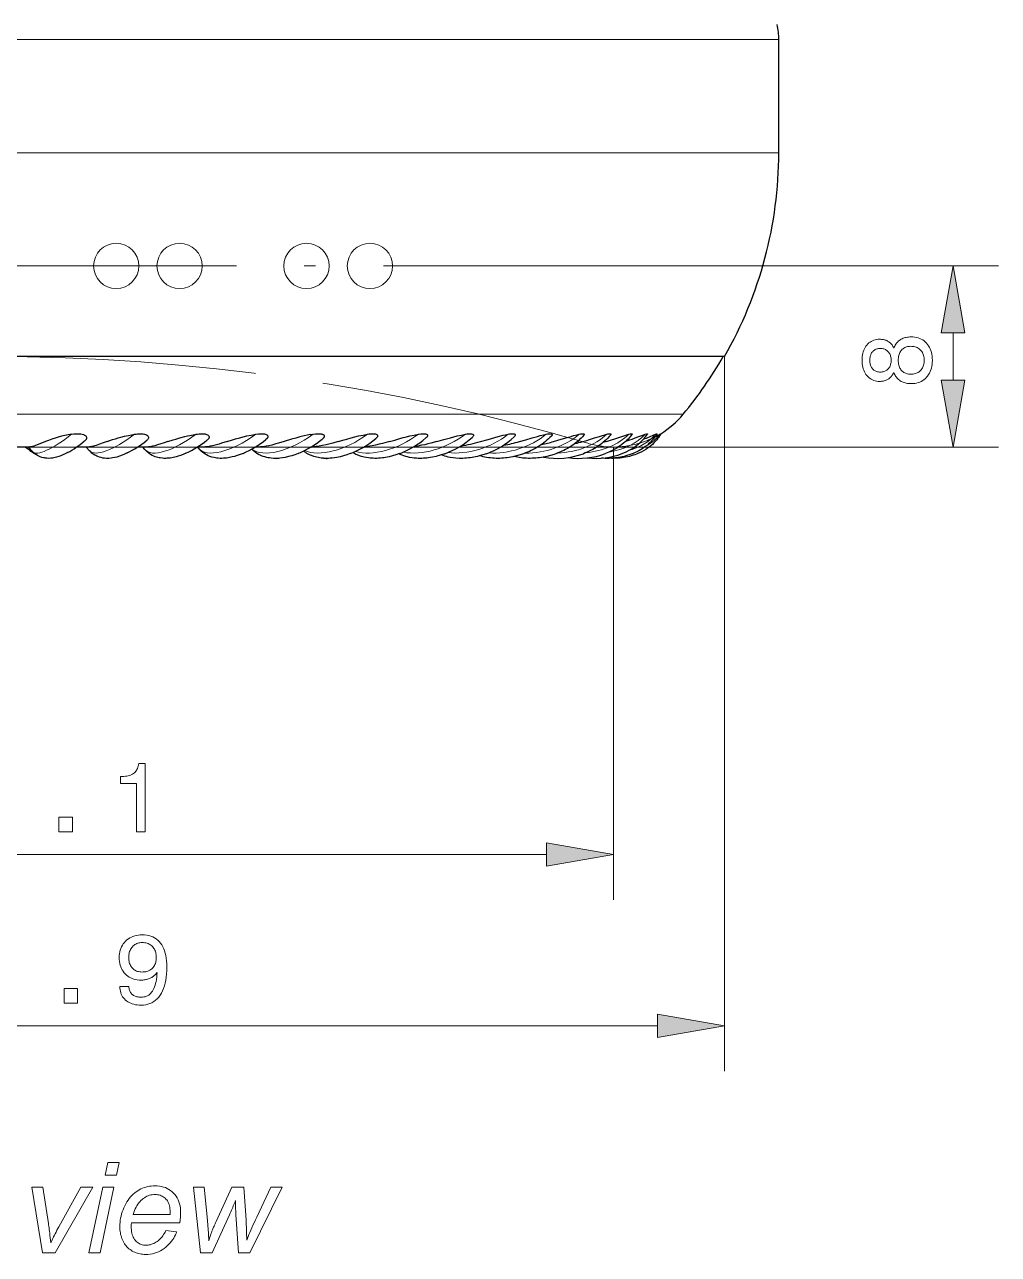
# Model space of a CAD drawing. Extents: x 0 to 420, y 0 to 594.
# Drawn here: x 282.4 to 325.4, y 257.9 to 312.2 of the extents above; entities that cross this region are included whole.
import ezdxf

# ---------------------------------------------------------------- set-up
doc = ezdxf.new("R2010")
doc.units = 0
doc.linetypes.add('DASHDOT', pattern=[18.5, 12, -3, 0.5, -3])
doc.linetypes.add('DASHED', pattern=[15, 12, -3])

msp = doc.modelspace()

# ---------------------------------------------------------------- linework, layer by layer
at = {"lineweight": 13}
for p, q in [((297.533, 311.515), (245.975, 311.515)), ((297.533, 306.515), (245.975, 306.515)), ((299.905, 301.515), (325.368, 301.515)), ((313.275, 297.515), (313.275, 265.951)), ((295.509, 294.962), (250.196, 294.962)), ((274.78, 293.515), (325.368, 293.515)), ((256.229, 275.518), (305.421, 275.518)), ((251.329, 267.951), (310.321, 267.951))]:
    msp.add_line(p, q, dxfattribs=at)
at = {"lineweight": 13, "ltscale": 0.453551}
for p, q in [((315.675, 311.515), (297.533, 311.515)), ((315.675, 306.515), (297.533, 306.515))]:
    msp.add_line(p, q, dxfattribs=at)
at = {"lineweight": 30, "ltscale": 0.125}
msp.add_line((315.675, 306.515), (315.675, 311.515), dxfattribs=at)
at = {"linetype": 'DASHDOT', "lineweight": 13}
msp.add_line((261.228, 301.515), (299.905, 301.515), dxfattribs=at)
at = {"lineweight": 13, "ltscale": 0.05228}
msp.add_line((323.368, 296.469), (323.368, 298.561), dxfattribs=at)
at = {"lineweight": 30}
msp.add_line((296.382, 297.515), (248.375, 297.515), dxfattribs=at)
at = {"lineweight": 30, "ltscale": 0.422316}
msp.add_line((313.275, 297.515), (296.382, 297.515), dxfattribs=at)
at = {"lineweight": 13, "ltscale": 0.398621}
msp.add_line((311.454, 294.962), (295.509, 294.962), dxfattribs=at)
at = {"lineweight": 30, "ltscale": 0.002907}
msp.add_line((295.001, 294.062), (295.116, 294.081), dxfattribs=at)
at = {"lineweight": 30, "ltscale": 0.001179}
msp.add_line((310.421, 294.081), (310.463, 294.104), dxfattribs=at)
at = {"lineweight": 30, "ltscale": 0.014861}
msp.add_line((282.546, 293.515), (281.952, 293.515), dxfattribs=at)
at = {"lineweight": 30, "ltscale": 0.016133}
msp.add_line((282.597, 293.515), (281.952, 293.515), dxfattribs=at)
at = {"lineweight": 30, "ltscale": 0.007007}
msp.add_line((282.738, 293.31), (282.546, 293.515), dxfattribs=at)
at = {"lineweight": 30, "ltscale": 0.010661}
msp.add_line((285.1, 293.515), (284.674, 293.515), dxfattribs=at)
at = {"lineweight": 30, "ltscale": 0.013212}
msp.add_line((285.203, 293.515), (284.674, 293.515), dxfattribs=at)
at = {"lineweight": 30, "ltscale": 0.005562}
msp.add_line((285.249, 293.35), (285.1, 293.515), dxfattribs=at)
at = {"lineweight": 30, "ltscale": 0.005758}
msp.add_line((287.597, 293.515), (287.366, 293.515), dxfattribs=at)
at = {"lineweight": 30, "ltscale": 0.010052}
msp.add_line((287.768, 293.515), (287.366, 293.515), dxfattribs=at)
at = {"lineweight": 30, "ltscale": 0.00377}
msp.add_line((287.694, 293.4), (287.596, 293.515), dxfattribs=at)
at = {"lineweight": 30, "ltscale": 0.006667}
msp.add_line((290.271, 293.515), (290.005, 293.515), dxfattribs=at)
at = {"lineweight": 30, "ltscale": 0.00171}
msp.add_line((290.05, 293.464), (290.008, 293.518), dxfattribs=at)
at = {"lineweight": 30, "ltscale": 0.003139}
msp.add_line((292.689, 293.515), (292.563, 293.515), dxfattribs=at)
at = {"lineweight": 30, "ltscale": 0.004095}
msp.add_line((308.066, 293.758), (307.909, 293.713), dxfattribs=at)
at = {"lineweight": 13, "ltscale": 0.499923}
msp.add_line((308.375, 293.515), (308.375, 273.518), dxfattribs=at)
at = {"lineweight": 30, "ltscale": 0.000568464}
msp.add_line((288.611, 293.015), (288.588, 293.015), dxfattribs=at)
at = {"lineweight": 13}
for points in [[(323.889, 298.561), (323.368, 301.515), (322.847, 298.561)], [(320.753, 296.811), (320.735, 296.773), (320.714, 296.736), (320.693, 296.701), (320.67, 296.668), (320.646, 296.638), (320.621, 296.609), (320.594, 296.582), (320.566, 296.557), (320.537, 296.535), (320.507, 296.514), (320.475, 296.495), (320.441, 296.478), (320.407, 296.463), (320.37, 296.45), (320.333, 296.44), (320.294, 296.431), (320.253, 296.424), (320.211, 296.419), (320.168, 296.416), (320.123, 296.415), (320.056, 296.417), (319.991, 296.425), (319.928, 296.438), (319.869, 296.456), (319.811, 296.479), (319.757, 296.508), (319.705, 296.541), (319.655, 296.58), (319.609, 296.624), (319.564, 296.673), (319.523, 296.726), (319.487, 296.783), (319.455, 296.842), (319.427, 296.905), (319.403, 296.971), (319.384, 297.04), (319.369, 297.112), (319.358, 297.187), (319.351, 297.265), (319.349, 297.347), (319.351, 297.429), (319.358, 297.507), (319.369, 297.583), (319.384, 297.655), (319.403, 297.724), (319.427, 297.789), (319.455, 297.852), (319.487, 297.911), (319.523, 297.967), (319.564, 298.02), (319.609, 298.069), (319.655, 298.112), (319.705, 298.151), (319.757, 298.184), (319.811, 298.212), (319.869, 298.235), (319.928, 298.253), (319.991, 298.266), (320.056, 298.274), (320.123, 298.276), (320.168, 298.275), (320.212, 298.272), (320.254, 298.268), (320.295, 298.261), (320.334, 298.252), (320.372, 298.241), (320.409, 298.229), (320.443, 298.214), (320.477, 298.198), (320.509, 298.179), (320.539, 298.159), (320.568, 298.136), (320.596, 298.112), (320.623, 298.085), (320.648, 298.057), (320.672, 298.026), (320.694, 297.993), (320.715, 297.958), (320.735, 297.921), (320.753, 297.882), (320.773, 297.93), (320.794, 297.976), (320.818, 298.019), (320.843, 298.06), (320.871, 298.098), (320.9, 298.134), (320.932, 298.168), (320.965, 298.199), (321.001, 298.228), (321.038, 298.254), (321.077, 298.278), (321.118, 298.299), (321.161, 298.318), (321.205, 298.335), (321.251, 298.348), (321.299, 298.36), (321.349, 298.368), (321.4, 298.375), (321.453, 298.378), (321.508, 298.38), (321.593, 298.377), (321.674, 298.368), (321.752, 298.355), (321.826, 298.335), (321.897, 298.31), (321.964, 298.279), (322.027, 298.243), (322.088, 298.201), (322.144, 298.153), (322.197, 298.1), (322.246, 298.043), (322.29, 297.981), (322.329, 297.915), (322.362, 297.846), (322.39, 297.772), (322.414, 297.695), (322.432, 297.614), (322.444, 297.529), (322.452, 297.44), (322.455, 297.347), (322.452, 297.254), (322.444, 297.165), (322.432, 297.08), (322.414, 296.999), (322.39, 296.921), (322.362, 296.848), (322.329, 296.779), (322.29, 296.713), (322.246, 296.652), (322.197, 296.594), (322.144, 296.541), (322.088, 296.494), (322.027, 296.452), (321.964, 296.416), (321.897, 296.385), (321.826, 296.36), (321.752, 296.341), (321.674, 296.327), (321.593, 296.318), (321.508, 296.316), (321.453, 296.317), (321.4, 296.321), (321.349, 296.327), (321.299, 296.336), (321.251, 296.347), (321.205, 296.361), (321.161, 296.377), (321.118, 296.396), (321.077, 296.417), (321.038, 296.441), (321.001, 296.467), (320.965, 296.496), (320.932, 296.527), (320.9, 296.561), (320.871, 296.596), (320.843, 296.635), (320.818, 296.675), (320.794, 296.718), (320.773, 296.763)], [(320.157, 296.826), (320.199, 296.827), (320.239, 296.832), (320.278, 296.839), (320.315, 296.849), (320.351, 296.861), (320.384, 296.877), (320.416, 296.896), (320.447, 296.917), (320.475, 296.941), (320.502, 296.968), (320.527, 296.998), (320.55, 297.029), (320.569, 297.062), (320.586, 297.097), (320.6, 297.134), (320.612, 297.173), (320.621, 297.213), (320.628, 297.256), (320.632, 297.3), (320.633, 297.347), (320.632, 297.393), (320.628, 297.438), (320.621, 297.481), (320.612, 297.522), (320.6, 297.561), (320.586, 297.598), (320.569, 297.633), (320.55, 297.666), (320.527, 297.698), (320.502, 297.727), (320.475, 297.754), (320.447, 297.778), (320.416, 297.8), (320.384, 297.818), (320.351, 297.834), (320.315, 297.847), (320.278, 297.857), (320.239, 297.864), (320.199, 297.868), (320.157, 297.869), (320.115, 297.868), (320.074, 297.864), (320.036, 297.857), (319.999, 297.847), (319.965, 297.835), (319.932, 297.819), (319.901, 297.801), (319.871, 297.78), (319.844, 297.757), (319.818, 297.73), (319.795, 297.701), (319.774, 297.67), (319.755, 297.637), (319.739, 297.602), (319.726, 297.565), (319.715, 297.525), (319.706, 297.484), (319.7, 297.44), (319.696, 297.395), (319.695, 297.347), (319.696, 297.299), (319.7, 297.254), (319.706, 297.21), (319.715, 297.169), (319.726, 297.13), (319.739, 297.093), (319.755, 297.058), (319.774, 297.025), (319.795, 296.994), (319.818, 296.965), (319.844, 296.939), (319.871, 296.915), (319.901, 296.894), (319.932, 296.876), (319.965, 296.861), (319.999, 296.848), (320.036, 296.838), (320.074, 296.831), (320.115, 296.827)], [(321.5, 296.731), (321.553, 296.733), (321.605, 296.738), (321.654, 296.746), (321.701, 296.758), (321.745, 296.772), (321.787, 296.791), (321.827, 296.812), (321.865, 296.837), (321.9, 296.865), (321.933, 296.897), (321.963, 296.931), (321.99, 296.967), (322.014, 297.007), (322.035, 297.048), (322.052, 297.092), (322.067, 297.138), (322.078, 297.187), (322.086, 297.238), (322.09, 297.291), (322.092, 297.347), (322.09, 297.403), (322.086, 297.456), (322.078, 297.508), (322.067, 297.557), (322.052, 297.603), (322.035, 297.647), (322.014, 297.689), (321.99, 297.728), (321.963, 297.765), (321.933, 297.799), (321.9, 297.83), (321.865, 297.858), (321.827, 297.883), (321.787, 297.905), (321.745, 297.923), (321.701, 297.938), (321.654, 297.949), (321.605, 297.958), (321.553, 297.963), (321.5, 297.964), (321.45, 297.963), (321.402, 297.958), (321.356, 297.95), (321.313, 297.938), (321.271, 297.923), (321.232, 297.905), (321.195, 297.884), (321.16, 297.859), (321.127, 297.831), (321.096, 297.8), (321.068, 297.766), (321.042, 297.729), (321.02, 297.69), (321.001, 297.648), (320.984, 297.604), (320.971, 297.558), (320.961, 297.509), (320.953, 297.457), (320.949, 297.403), (320.947, 297.347), (320.949, 297.291), (320.953, 297.237), (320.961, 297.186), (320.971, 297.137), (320.984, 297.09), (321.001, 297.047), (321.02, 297.005), (321.042, 296.966), (321.068, 296.93), (321.096, 296.895), (321.127, 296.864), (321.16, 296.836), (321.195, 296.812), (321.232, 296.79), (321.271, 296.772), (321.313, 296.757), (321.356, 296.746), (321.402, 296.738), (321.45, 296.733)], [(322.847, 296.469), (323.368, 293.515), (323.889, 296.469)], [(287.317, 276.518), (287.317, 278.652), (286.618, 278.652), (286.618, 278.957), (286.693, 278.96), (286.764, 278.965), (286.831, 278.973), (286.894, 278.983), (286.954, 278.996), (287.009, 279.012), (287.061, 279.03), (287.108, 279.05), (287.151, 279.074), (287.191, 279.1), (287.227, 279.128), (287.26, 279.161), (287.29, 279.196), (287.317, 279.235), (287.341, 279.277), (287.362, 279.322), (287.38, 279.371), (287.395, 279.423), (287.407, 279.478), (287.417, 279.537), (287.71, 279.537), (287.71, 276.518)], [(283.898, 276.518), (283.898, 277.161), (284.495, 277.161), (284.495, 276.518)], [(305.421, 274.997), (308.375, 275.518), (305.421, 276.039)], [(286.584, 269.693), (286.98, 269.693), (286.984, 269.649), (286.99, 269.607), (286.999, 269.567), (287.01, 269.529), (287.024, 269.492), (287.041, 269.458), (287.06, 269.426), (287.082, 269.396), (287.106, 269.367), (287.133, 269.341), (287.163, 269.317), (287.194, 269.296), (287.228, 269.277), (287.264, 269.26), (287.301, 269.246), (287.341, 269.235), (287.383, 269.226), (287.426, 269.22), (287.472, 269.216), (287.52, 269.215), (287.584, 269.217), (287.646, 269.225), (287.704, 269.239), (287.759, 269.258), (287.811, 269.282), (287.859, 269.311), (287.905, 269.346), (287.948, 269.387), (287.987, 269.432), (288.024, 269.484), (288.058, 269.54), (288.088, 269.602), (288.116, 269.67), (288.141, 269.744), (288.163, 269.823), (288.182, 269.907), (288.198, 269.998), (288.211, 270.094), (288.221, 270.195), (288.229, 270.303), (288.203, 270.271), (288.176, 270.24), (288.148, 270.211), (288.119, 270.184), (288.088, 270.158), (288.057, 270.134), (288.025, 270.112), (287.991, 270.091), (287.956, 270.071), (287.921, 270.054), (287.884, 270.038), (287.847, 270.023), (287.808, 270.011), (287.769, 270), (287.729, 269.991), (287.688, 269.983), (287.646, 269.977), (287.604, 269.973), (287.56, 269.97), (287.516, 269.969), (287.432, 269.972), (287.352, 269.98), (287.275, 269.994), (287.201, 270.013), (287.13, 270.038), (287.063, 270.068), (286.998, 270.103), (286.937, 270.144), (286.879, 270.191), (286.824, 270.242), (286.774, 270.299), (286.729, 270.359), (286.689, 270.422), (286.654, 270.489), (286.625, 270.559), (286.601, 270.633), (286.583, 270.71), (286.569, 270.791), (286.561, 270.875), (286.559, 270.962), (286.562, 271.051), (286.57, 271.135), (286.584, 271.217), (286.604, 271.295), (286.629, 271.369), (286.66, 271.44), (286.697, 271.508), (286.739, 271.572), (286.787, 271.633), (286.84, 271.691), (286.898, 271.744), (286.96, 271.791), (287.025, 271.833), (287.093, 271.87), (287.165, 271.9), (287.241, 271.925), (287.32, 271.945), (287.402, 271.959), (287.488, 271.967), (287.577, 271.97), (287.68, 271.967), (287.777, 271.956), (287.87, 271.937), (287.958, 271.912), (288.041, 271.879), (288.119, 271.839), (288.192, 271.791), (288.26, 271.737), (288.323, 271.675), (288.381, 271.605), (288.434, 271.529), (288.482, 271.447), (288.524, 271.358), (288.56, 271.262), (288.591, 271.16), (288.616, 271.052), (288.636, 270.937), (288.65, 270.815), (288.658, 270.688), (288.661, 270.553), (288.658, 270.395), (288.649, 270.244), (288.634, 270.1), (288.613, 269.964), (288.586, 269.835), (288.554, 269.714), (288.515, 269.6), (288.47, 269.494), (288.42, 269.395), (288.363, 269.303), (288.301, 269.22), (288.234, 269.145), (288.162, 269.08), (288.085, 269.023), (288.003, 268.974), (287.916, 268.935), (287.823, 268.904), (287.726, 268.882), (287.623, 268.869), (287.516, 268.865), (287.433, 268.867), (287.353, 268.874), (287.276, 268.885), (287.203, 268.901), (287.133, 268.921), (287.067, 268.946), (287.004, 268.975), (286.945, 269.009), (286.889, 269.047), (286.837, 269.09), (286.789, 269.137), (286.746, 269.187), (286.708, 269.239), (286.675, 269.295), (286.647, 269.354), (286.625, 269.416), (286.607, 269.481), (286.594, 269.548), (286.587, 269.619)], [(286.976, 270.967), (286.978, 270.91), (286.983, 270.855), (286.991, 270.803), (287.002, 270.753), (287.017, 270.705), (287.034, 270.66), (287.055, 270.617), (287.079, 270.576), (287.107, 270.538), (287.138, 270.502), (287.171, 270.469), (287.206, 270.439), (287.244, 270.413), (287.283, 270.391), (287.325, 270.371), (287.369, 270.356), (287.414, 270.344), (287.462, 270.335), (287.512, 270.33), (287.564, 270.328), (287.622, 270.33), (287.677, 270.335), (287.73, 270.343), (287.78, 270.355), (287.828, 270.371), (287.873, 270.39), (287.915, 270.412), (287.955, 270.438), (287.992, 270.467), (288.027, 270.5), (288.059, 270.535), (288.088, 270.574), (288.113, 270.614), (288.134, 270.658), (288.153, 270.703), (288.168, 270.752), (288.18, 270.803), (288.188, 270.856), (288.193, 270.912), (288.195, 270.971), (288.193, 271.03), (288.188, 271.087), (288.18, 271.141), (288.168, 271.192), (288.153, 271.242), (288.134, 271.288), (288.113, 271.333), (288.088, 271.374), (288.059, 271.414), (288.027, 271.451), (287.993, 271.484), (287.956, 271.515), (287.916, 271.541), (287.875, 271.565), (287.831, 271.584), (287.785, 271.6), (287.736, 271.613), (287.685, 271.622), (287.632, 271.627), (287.577, 271.629), (287.524, 271.627), (287.473, 271.621), (287.425, 271.612), (287.378, 271.599), (287.333, 271.583), (287.291, 271.563), (287.25, 271.539), (287.212, 271.512), (287.176, 271.481), (287.142, 271.446), (287.11, 271.409), (287.082, 271.369), (287.057, 271.327), (287.036, 271.282), (287.018, 271.235), (287.003, 271.186), (286.991, 271.135), (286.983, 271.081), (286.978, 271.025)], [(284.124, 268.951), (284.124, 269.594), (284.72, 269.594), (284.72, 268.951)], [(310.321, 267.43), (313.275, 267.951), (310.321, 268.472)], [(285.942, 261.362), (286.06, 261.921), (286.551, 261.921), (286.433, 261.362)], [(283.178, 257.921), (282.704, 260.819), (283.184, 260.819), (283.432, 259.223), (283.44, 259.167), (283.449, 259.105), (283.458, 259.036), (283.468, 258.961), (283.478, 258.878), (283.488, 258.79), (283.499, 258.694), (283.51, 258.593), (283.521, 258.484), (283.533, 258.369), (283.562, 258.431), (283.593, 258.496), (283.625, 258.562), (283.659, 258.63), (283.695, 258.7), (283.732, 258.771), (283.77, 258.845), (283.811, 258.92), (283.853, 258.997), (283.896, 259.076), (284.865, 260.819), (285.386, 260.819), (283.727, 257.921)], [(285.222, 257.921), (285.828, 260.819), (286.322, 260.819), (285.716, 257.921)], [(288.611, 258.906), (289.091, 258.857), (289.068, 258.786), (289.039, 258.716), (289.005, 258.646), (288.965, 258.577), (288.92, 258.509), (288.87, 258.441), (288.814, 258.374), (288.753, 258.308), (288.687, 258.243), (288.615, 258.178), (288.539, 258.117), (288.46, 258.062), (288.379, 258.014), (288.294, 257.972), (288.207, 257.936), (288.116, 257.907), (288.023, 257.885), (287.927, 257.869), (287.828, 257.859), (287.727, 257.856), (287.663, 257.857), (287.6, 257.862), (287.538, 257.869), (287.478, 257.88), (287.418, 257.893), (287.36, 257.909), (287.302, 257.929), (287.246, 257.951), (287.19, 257.976), (287.136, 258.005), (287.084, 258.036), (287.034, 258.07), (286.986, 258.106), (286.942, 258.145), (286.899, 258.187), (286.86, 258.232), (286.823, 258.279), (286.788, 258.329), (286.756, 258.382), (286.727, 258.437), (286.7, 258.495), (286.676, 258.554), (286.655, 258.615), (286.637, 258.677), (286.621, 258.741), (286.609, 258.806), (286.599, 258.873), (286.592, 258.942), (286.588, 259.012), (286.586, 259.084), (286.588, 259.178), (286.595, 259.273), (286.606, 259.366), (286.621, 259.459), (286.641, 259.551), (286.665, 259.643), (286.694, 259.734), (286.727, 259.825), (286.764, 259.915), (286.806, 260.005), (286.851, 260.092), (286.899, 260.174), (286.949, 260.252), (287.002, 260.325), (287.058, 260.393), (287.116, 260.457), (287.177, 260.517), (287.24, 260.572), (287.306, 260.622), (287.375, 260.668), (287.445, 260.709), (287.517, 260.746), (287.59, 260.778), (287.663, 260.807), (287.738, 260.83), (287.815, 260.85), (287.892, 260.865), (287.97, 260.876), (288.05, 260.882), (288.131, 260.885), (288.232, 260.881), (288.33, 260.872), (288.423, 260.856), (288.512, 260.833), (288.597, 260.804), (288.678, 260.769), (288.754, 260.727), (288.826, 260.679), (288.895, 260.624), (288.959, 260.563), (289.018, 260.496), (289.07, 260.424), (289.117, 260.348), (289.157, 260.268), (289.191, 260.182), (289.219, 260.092), (289.241, 259.997), (289.256, 259.897), (289.265, 259.793), (289.268, 259.684), (289.268, 259.641), (289.267, 259.599), (289.265, 259.555), (289.262, 259.512), (289.259, 259.469), (289.255, 259.425), (289.25, 259.381), (289.244, 259.337), (289.237, 259.292), (289.23, 259.247), (287.096, 259.247), (287.094, 259.231), (287.093, 259.214), (287.091, 259.198), (287.09, 259.182), (287.088, 259.167), (287.087, 259.152), (287.087, 259.137), (287.086, 259.123), (287.086, 259.109), (287.086, 259.095), (287.087, 259.015), (287.093, 258.94), (287.102, 258.868), (287.115, 258.8), (287.132, 258.736), (287.153, 258.676), (287.177, 258.62), (287.205, 258.567), (287.237, 258.519), (287.272, 258.474), (287.311, 258.433), (287.351, 258.397), (287.392, 258.365), (287.435, 258.337), (287.48, 258.313), (287.527, 258.294), (287.575, 258.279), (287.625, 258.268), (287.676, 258.262), (287.729, 258.26), (287.78, 258.261), (287.831, 258.266), (287.881, 258.275), (287.931, 258.286), (287.981, 258.301), (288.031, 258.32), (288.081, 258.341), (288.13, 258.366), (288.18, 258.395), (288.229, 258.426), (288.277, 258.461), (288.323, 258.499), (288.366, 258.539), (288.408, 258.583), (288.447, 258.629), (288.484, 258.679), (288.519, 258.731), (288.552, 258.787), (288.582, 258.845)], [(290.142, 257.921), (289.839, 260.819), (290.313, 260.819), (290.444, 259.518), (290.496, 258.786), (290.497, 258.768), (290.499, 258.747), (290.5, 258.722), (290.501, 258.694), (290.503, 258.663), (290.505, 258.628), (290.507, 258.59), (290.508, 258.549), (290.51, 258.504), (290.513, 258.456), (290.529, 258.511), (290.544, 258.562), (290.559, 258.612), (290.574, 258.658), (290.588, 258.702), (290.602, 258.744), (290.615, 258.782), (290.628, 258.819), (290.64, 258.852), (290.652, 258.883), (290.664, 258.914), (290.677, 258.948), (290.692, 258.984), (290.708, 259.023), (290.726, 259.064), (290.745, 259.107), (290.765, 259.154), (290.787, 259.202), (290.81, 259.254), (290.835, 259.308), (291.525, 260.819), (292.062, 260.819), (292.158, 259.37), (292.162, 259.302), (292.166, 259.229), (292.169, 259.152), (292.173, 259.071), (292.176, 258.985), (292.178, 258.895), (292.18, 258.8), (292.182, 258.701), (292.184, 258.597), (292.185, 258.489), (292.214, 258.565), (292.247, 258.647), (292.283, 258.734), (292.322, 258.827), (292.365, 258.926), (292.411, 259.03), (292.46, 259.14), (292.513, 259.256), (292.57, 259.377), (292.63, 259.504), (293.252, 260.819), (293.746, 260.819), (292.33, 257.921), (291.817, 257.921), (291.708, 259.621), (291.706, 259.656), (291.704, 259.697), (291.702, 259.743), (291.7, 259.796), (291.698, 259.855), (291.697, 259.919), (291.695, 259.99), (291.694, 260.067), (291.692, 260.149), (291.691, 260.238), (291.669, 260.179), (291.645, 260.119), (291.62, 260.059), (291.595, 259.997), (291.569, 259.934), (291.542, 259.871), (291.515, 259.806), (291.486, 259.741), (291.457, 259.675), (291.427, 259.608), (290.66, 257.921)], [(287.176, 259.624), (288.802, 259.624), (288.802, 259.639), (288.803, 259.653), (288.803, 259.666), (288.804, 259.678), (288.804, 259.69), (288.804, 259.7), (288.804, 259.71), (288.804, 259.718), (288.805, 259.726), (288.805, 259.733), (288.803, 259.806), (288.797, 259.875), (288.788, 259.94), (288.775, 260.002), (288.758, 260.061), (288.738, 260.116), (288.714, 260.168), (288.686, 260.216), (288.654, 260.261), (288.619, 260.302), (288.581, 260.34), (288.541, 260.373), (288.498, 260.403), (288.454, 260.429), (288.407, 260.45), (288.358, 260.468), (288.307, 260.482), (288.254, 260.492), (288.199, 260.498), (288.142, 260.5), (288.079, 260.498), (288.017, 260.491), (287.957, 260.48), (287.897, 260.465), (287.839, 260.445), (287.782, 260.421), (287.726, 260.393), (287.671, 260.36), (287.617, 260.323), (287.564, 260.282), (287.514, 260.236), (287.465, 260.185), (287.42, 260.131), (287.377, 260.072), (287.337, 260.008), (287.299, 259.94), (287.264, 259.868), (287.232, 259.791), (287.203, 259.71)]]:
    msp.add_lwpolyline(points, close=True, dxfattribs=at)
at = {"lineweight": 30}
for points in [[(284.457, 294.081), (284.561, 294.095), (284.666, 294.103), (284.719, 294.104), (284.77, 294.103), (284.82, 294.099), (284.868, 294.093), (284.927, 294.081), (284.981, 294.064), (285.006, 294.053), (285.029, 294.041), (285.055, 294.023), (285.077, 294.004), (285.094, 293.983), (285.106, 293.958), (285.112, 293.933), (285.111, 293.908), (285.106, 293.884), (285.1, 293.868), (285.092, 293.852), (285.071, 293.823), (285.045, 293.794), (285.014, 293.768)], [(286.027, 293.758), (286.267, 293.841), (286.393, 293.882), (286.51, 293.917), (286.63, 293.951), (286.794, 293.993), (286.962, 294.031), (287.097, 294.058), (287.233, 294.081)], [(287.233, 294.081), (287.3, 294.091), (287.366, 294.098), (287.431, 294.103), (287.495, 294.104), (287.559, 294.102), (287.62, 294.096), (287.675, 294.086), (287.725, 294.071), (287.767, 294.053), (287.801, 294.032), (287.825, 294.009), (287.841, 293.984), (287.849, 293.957), (287.85, 293.931), (287.844, 293.906), (287.834, 293.881), (287.818, 293.857), (287.804, 293.84), (287.789, 293.824), (287.753, 293.792)], [(288.708, 293.758), (288.938, 293.833), (289.056, 293.87), (289.238, 293.924), (289.455, 293.981), (289.567, 294.007), (289.679, 294.032), (289.815, 294.058), (289.951, 294.081)], [(289.951, 294.081), (290.019, 294.091), (290.086, 294.098), (290.142, 294.102), (290.197, 294.104), (290.256, 294.103), (290.312, 294.098), (290.346, 294.093), (290.378, 294.087), (290.417, 294.076), (290.452, 294.061), (290.481, 294.044), (290.504, 294.023), (290.52, 294), (290.528, 293.976), (290.529, 293.951), (290.525, 293.933), (290.519, 293.916), (290.51, 293.898), (290.498, 293.881), (290.469, 293.848), (290.433, 293.817)], [(291.318, 293.758), (291.564, 293.835), (291.691, 293.873), (291.885, 293.928), (292.034, 293.967), (292.184, 294.003), (292.385, 294.046), (292.587, 294.081)], [(292.587, 294.081), (292.702, 294.097), (292.759, 294.101), (292.815, 294.104), (292.869, 294.104), (292.921, 294.1), (292.968, 294.094), (293.01, 294.084), (293.05, 294.069), (293.067, 294.061), (293.082, 294.051), (293.094, 294.041), (293.105, 294.029), (293.118, 294.008), (293.123, 293.986), (293.122, 293.963), (293.116, 293.94), (293.107, 293.922), (293.096, 293.905), (293.083, 293.889), (293.067, 293.872), (293.031, 293.841)], [(295.001, 294.062), (294.86, 294.034), (294.72, 294.004), (294.534, 293.959), (294.349, 293.91), (294.168, 293.858), (293.832, 293.758)], [(295.116, 294.081), (295.222, 294.096), (295.274, 294.101), (295.325, 294.104), (295.375, 294.104), (295.422, 294.102), (295.477, 294.095), (295.505, 294.088), (295.53, 294.08), (295.549, 294.073), (295.565, 294.064), (295.585, 294.048), (295.6, 294.03), (295.608, 294.01), (295.61, 293.989), (295.606, 293.968), (295.597, 293.947), (295.584, 293.926), (295.567, 293.906), (295.547, 293.885), (295.523, 293.865)], [(296.229, 293.758), (296.482, 293.832), (296.61, 293.869), (296.804, 293.922), (296.965, 293.964), (297.126, 294.003), (297.321, 294.046), (297.515, 294.081)], [(297.515, 294.081), (297.582, 294.092), (297.648, 294.099), (297.706, 294.103), (297.762, 294.104), (297.817, 294.101), (297.866, 294.093), (297.899, 294.083), (297.926, 294.07), (297.947, 294.054), (297.958, 294.039), (297.964, 294.022), (297.965, 294.005), (297.963, 293.991), (297.959, 293.977), (297.952, 293.963), (297.943, 293.949), (297.918, 293.919), (297.887, 293.89)], [(298.486, 293.758), (298.718, 293.824), (298.952, 293.891), (299.097, 293.93), (299.241, 293.968), (299.386, 294.004), (299.576, 294.046), (299.763, 294.081)], [(299.763, 294.081), (299.868, 294.097), (299.919, 294.102), (299.968, 294.104), (300.03, 294.102), (300.058, 294.099), (300.084, 294.095), (300.107, 294.088), (300.127, 294.08), (300.147, 294.066), (300.161, 294.05), (300.168, 294.031), (300.168, 294.016), (300.165, 294), (300.158, 293.985), (300.149, 293.97), (300.135, 293.951), (300.118, 293.933), (300.099, 293.915)], [(300.584, 293.758), (300.883, 293.843), (301.182, 293.927), (301.331, 293.967), (301.478, 294.004), (301.661, 294.046), (301.84, 294.081)], [(301.84, 294.081), (301.908, 294.093), (301.973, 294.1), (302.035, 294.104), (302.078, 294.103), (302.116, 294.099), (302.151, 294.09), (302.166, 294.084), (302.178, 294.076), (302.188, 294.067), (302.194, 294.058), (302.198, 294.049), (302.2, 294.039), (302.199, 294.028), (302.197, 294.017), (302.186, 293.993), (302.166, 293.967), (302.141, 293.942)], [(302.502, 293.758), (302.84, 293.854), (303.141, 293.94), (303.288, 293.979), (303.502, 294.033), (303.616, 294.059), (303.727, 294.081)], [(303.727, 294.081), (303.788, 294.092), (303.847, 294.1), (303.89, 294.103), (303.93, 294.104), (303.97, 294.101), (303.988, 294.097), (304.003, 294.092), (304.023, 294.082), (304.03, 294.075), (304.035, 294.068), (304.039, 294.06), (304.04, 294.051), (304.037, 294.031), (304.032, 294.018), (304.024, 294.004), (304.01, 293.986), (303.992, 293.968)], [(304.224, 293.758), (304.507, 293.839), (304.781, 293.92), (305.019, 293.987), (305.135, 294.018), (305.305, 294.059), (305.406, 294.081)], [(305.637, 293.995), (305.574, 293.932), (305.509, 293.871), (305.441, 293.812), (305.372, 293.754), (305.3, 293.698), (305.226, 293.644), (305.151, 293.592), (305.073, 293.542), (304.995, 293.494), (304.914, 293.449), (304.833, 293.405), (304.75, 293.363), (304.666, 293.324), (304.581, 293.287), (304.495, 293.252), (304.408, 293.219)], [(305.406, 294.081), (305.468, 294.093), (305.525, 294.101), (305.578, 294.104), (305.612, 294.102), (305.64, 294.097), (305.652, 294.092), (305.661, 294.086), (305.67, 294.076), (305.674, 294.063), (305.673, 294.049), (305.668, 294.037), (305.66, 294.023), (305.65, 294.009), (305.637, 293.995)], [(305.734, 293.758), (305.919, 293.812), (306.275, 293.919), (306.502, 293.987), (306.612, 294.018), (306.771, 294.059), (306.863, 294.081)], [(307.06, 294.021), (307.003, 293.96), (306.944, 293.9), (306.883, 293.843), (306.798, 293.767), (306.727, 293.71), (306.654, 293.654), (306.579, 293.6), (306.503, 293.549), (306.424, 293.5), (306.345, 293.453), (306.263, 293.408), (306.181, 293.366), (306.097, 293.326), (306.012, 293.288), (305.925, 293.253), (305.838, 293.22)], [(306.863, 294.081), (306.918, 294.093), (306.969, 294.101), (306.999, 294.104), (307.026, 294.104), (307.054, 294.101), (307.065, 294.097), (307.074, 294.092), (307.083, 294.084), (307.086, 294.073), (307.085, 294.06), (307.08, 294.05), (307.073, 294.038), (307.06, 294.021)], [(307.019, 293.758), (307.197, 293.811), (307.314, 293.847), (307.539, 293.919), (307.753, 293.986), (307.855, 294.017), (308.001, 294.06), (308.083, 294.081)], [(308.247, 294.046), (308.188, 293.977), (308.127, 293.911), (308.063, 293.846), (307.996, 293.784), (307.927, 293.724), (307.856, 293.666), (307.782, 293.611), (307.676, 293.538), (307.606, 293.493), (307.535, 293.45), (307.462, 293.409), (307.388, 293.37), (307.304, 293.329), (307.219, 293.291), (307.133, 293.255), (307.046, 293.221)], [(309.188, 294.068), (309.135, 294), (309.078, 293.933), (309.019, 293.868), (308.957, 293.805), (308.89, 293.743), (308.821, 293.683), (308.749, 293.625), (308.675, 293.57), (308.599, 293.517), (308.521, 293.468), (308.442, 293.42), (308.36, 293.376), (308.236, 293.314), (308.165, 293.282), (308.094, 293.252), (308.021, 293.223)], [(308.066, 293.758), (308.29, 293.828), (308.434, 293.875), (308.707, 293.968), (308.873, 294.024), (308.95, 294.049), (309.057, 294.081)], [(308.083, 294.081), (308.132, 294.093), (308.176, 294.101), (308.213, 294.104), (308.236, 294.103), (308.252, 294.098), (308.258, 294.094), (308.262, 294.089), (308.264, 294.083), (308.264, 294.076), (308.257, 294.059), (308.247, 294.046)], [(308.929, 293.778), (309.094, 293.833), (309.201, 293.87), (309.401, 293.944), (309.665, 294.042), (309.776, 294.081)], [(309.057, 294.081), (309.12, 294.098), (309.146, 294.102), (309.166, 294.104), (309.182, 294.103), (309.192, 294.099), (309.197, 294.094), (309.197, 294.088), (309.195, 294.079), (309.188, 294.068)], [(310.3, 294.099), (310.262, 294.039), (310.222, 293.98), (310.179, 293.923), (310.135, 293.867), (310.074, 293.797), (310.026, 293.747), (309.977, 293.698), (309.926, 293.651), (309.873, 293.605), (309.782, 293.534), (309.687, 293.466), (309.572, 293.394), (309.492, 293.349), (309.411, 293.307), (309.327, 293.268), (309.242, 293.231)], [(310.463, 294.104), (310.413, 294.017), (310.358, 293.934), (310.341, 293.91), (310.284, 293.836), (310.224, 293.765), (310.16, 293.697), (310.093, 293.632), (310.024, 293.571), (309.952, 293.514), (309.878, 293.459), (309.801, 293.408), (309.707, 293.351), (309.594, 293.291), (309.478, 293.238)], [(309.776, 294.081), (309.833, 294.099), (309.855, 294.103), (309.87, 294.104), (309.875, 294.102), (309.878, 294.1), (309.878, 294.096), (309.878, 294.094), (309.874, 294.087)], [(310.232, 294.081), (310.276, 294.099), (310.291, 294.103), (310.298, 294.104), (310.3, 294.104), (310.301, 294.103), (310.301, 294.102), (310.301, 294.101), (310.3, 294.099)], [(283.299, 293.758), (283.06, 293.662), (282.929, 293.609), (282.869, 293.587), (282.794, 293.559), (282.727, 293.538), (282.669, 293.523), (282.631, 293.517), (282.597, 293.515)], [(286.027, 293.758), (285.852, 293.695), (285.691, 293.636), (285.544, 293.587), (285.466, 293.563), (285.393, 293.543), (285.344, 293.532), (285.299, 293.524), (285.248, 293.517), (285.203, 293.515)], [(286.914, 293.254), (286.85, 293.224), (286.768, 293.187), (286.685, 293.153), (286.569, 293.11), (286.451, 293.074), (286.361, 293.052), (286.254, 293.032), (286.199, 293.024), (286.096, 293.016), (286.045, 293.015), (285.993, 293.016), (285.91, 293.022), (285.838, 293.031), (285.767, 293.046), (285.689, 293.068), (285.613, 293.095), (285.568, 293.115), (285.522, 293.138), (285.476, 293.163), (285.414, 293.203), (285.355, 293.248), (285.3, 293.297), (285.249, 293.35)], [(289.505, 293.244), (289.382, 293.191), (289.258, 293.144), (289.166, 293.113), (289.073, 293.085), (289.007, 293.068), (288.942, 293.054), (288.877, 293.041), (288.812, 293.031), (288.721, 293.021), (288.657, 293.017), (288.592, 293.015), (288.528, 293.016), (288.463, 293.02), (288.364, 293.033), (288.314, 293.042), (288.265, 293.053), (288.208, 293.069), (288.151, 293.087), (288.091, 293.111), (288.014, 293.147), (287.94, 293.189), (287.884, 293.227), (287.83, 293.267), (287.808, 293.286), (287.749, 293.341), (287.694, 293.4)], [(288.708, 293.758), (288.492, 293.686), (288.39, 293.652), (288.244, 293.607), (288.131, 293.574), (288.024, 293.548), (287.932, 293.53), (287.846, 293.519), (287.768, 293.515)], [(292.025, 293.236), (291.894, 293.183), (291.763, 293.137), (291.652, 293.103), (291.549, 293.076), (291.429, 293.051), (291.361, 293.039), (291.293, 293.029), (291.225, 293.022), (291.154, 293.017), (291.084, 293.015), (291.013, 293.016), (290.921, 293.021), (290.861, 293.028), (290.801, 293.037), (290.742, 293.048), (290.643, 293.073), (290.563, 293.099), (290.485, 293.131), (290.409, 293.168), (290.337, 293.21), (290.316, 293.223), (290.242, 293.276), (290.172, 293.334), (290.116, 293.39), (290.063, 293.449), (290.05, 293.464)], [(291.318, 293.758), (291.079, 293.683), (290.964, 293.649), (290.799, 293.602), (290.682, 293.572), (290.57, 293.548), (290.464, 293.53), (290.364, 293.519), (290.271, 293.515)], [(294.45, 293.23), (294.308, 293.176), (294.171, 293.131), (294.029, 293.092), (293.889, 293.06), (293.769, 293.039), (293.651, 293.025), (293.527, 293.016), (293.454, 293.015), (293.38, 293.016), (293.262, 293.024), (293.197, 293.032), (293.135, 293.042), (293.072, 293.055), (292.979, 293.079), (292.918, 293.098), (292.861, 293.118), (292.803, 293.142), (292.708, 293.189), (292.626, 293.237), (292.555, 293.286), (292.484, 293.342), (292.401, 293.42)], [(293.832, 293.758), (293.584, 293.684), (293.464, 293.65), (293.289, 293.604), (293.163, 293.575), (293.041, 293.551), (292.917, 293.531), (292.8, 293.519), (292.743, 293.516), (292.689, 293.515)], [(296.758, 293.226), (296.612, 293.173), (296.465, 293.127), (296.317, 293.088), (296.168, 293.057), (296.065, 293.04), (295.964, 293.028), (295.872, 293.02), (295.796, 293.016), (295.721, 293.015), (295.646, 293.016), (295.569, 293.02), (295.476, 293.029), (295.361, 293.047), (295.275, 293.065), (295.214, 293.08), (295.145, 293.101), (295.05, 293.135), (294.963, 293.173), (294.898, 293.205), (294.844, 293.235), (294.792, 293.268), (294.74, 293.303), (294.693, 293.338)], [(296.229, 293.758), (295.983, 293.688), (295.863, 293.655), (295.686, 293.611), (295.534, 293.578), (295.387, 293.55), (295.259, 293.532), (295.136, 293.52), (295.017, 293.515)], [(298.486, 293.758), (298.283, 293.702), (298.183, 293.675), (298.035, 293.637), (297.876, 293.601), (297.72, 293.57), (297.627, 293.554), (297.536, 293.541), (297.449, 293.53), (297.364, 293.522)], [(300.584, 293.758), (300.317, 293.686), (300.185, 293.653), (300.043, 293.62), (299.903, 293.591), (299.738, 293.561), (299.576, 293.538)], [(284.277, 293.269), (284.173, 293.215), (284.069, 293.166), (283.987, 293.132), (283.899, 293.098), (283.796, 293.066), (283.737, 293.051), (283.675, 293.038), (283.61, 293.027), (283.532, 293.018), (283.448, 293.015), (283.362, 293.018), (283.3, 293.025), (283.255, 293.032), (283.211, 293.041), (283.142, 293.059), (283.074, 293.083), (283.01, 293.111), (282.949, 293.143), (282.9, 293.174), (282.837, 293.219), (282.786, 293.263), (282.738, 293.31)], [(298.927, 293.223), (298.775, 293.17), (298.622, 293.124), (298.468, 293.086), (298.39, 293.069), (298.246, 293.044), (298.175, 293.035), (298.086, 293.025), (298.003, 293.019), (297.925, 293.016), (297.847, 293.015), (297.769, 293.017), (297.697, 293.02), (297.631, 293.026), (297.556, 293.034), (297.465, 293.049), (297.366, 293.069), (297.251, 293.1), (297.16, 293.13), (297.063, 293.168), (297.008, 293.193), (296.955, 293.22), (296.866, 293.27)], [(300.937, 293.221), (300.782, 293.168), (300.627, 293.123), (300.548, 293.103), (300.39, 293.069), (300.281, 293.05), (300.136, 293.031), (299.995, 293.02), (299.914, 293.016), (299.835, 293.015), (299.756, 293.016), (299.674, 293.02), (299.575, 293.028), (299.496, 293.038), (299.367, 293.06), (299.287, 293.077), (299.21, 293.097), (299.128, 293.122), (299.041, 293.153), (298.967, 293.182), (298.9, 293.213)], [(302.769, 293.22), (302.612, 293.167), (302.453, 293.122), (302.371, 293.101), (302.289, 293.083), (302.132, 293.054), (302.051, 293.042), (301.97, 293.033), (301.889, 293.025), (301.808, 293.019), (301.727, 293.016), (301.646, 293.015), (301.564, 293.016), (301.424, 293.024), (301.294, 293.037), (301.167, 293.058), (301.085, 293.074), (301.007, 293.093), (300.93, 293.114), (300.853, 293.138), (300.776, 293.166)], [(304.408, 293.219), (304.251, 293.167), (304.091, 293.122), (303.929, 293.084), (303.848, 293.068), (303.767, 293.055), (303.685, 293.043), (303.603, 293.033), (303.522, 293.025), (303.44, 293.02), (303.358, 293.016), (303.276, 293.015), (303.195, 293.016), (303.113, 293.019), (303.032, 293.024), (302.951, 293.032), (302.869, 293.042), (302.77, 293.058), (302.691, 293.073), (302.62, 293.089), (302.549, 293.107), (302.477, 293.128)], [(305.838, 293.22), (305.76, 293.193), (305.602, 293.144), (305.441, 293.103), (305.279, 293.069), (305.197, 293.055), (305.116, 293.044), (305.034, 293.034), (304.951, 293.026), (304.869, 293.02), (304.787, 293.017), (304.705, 293.015), (304.623, 293.016), (304.541, 293.018), (304.459, 293.023), (304.378, 293.03), (304.297, 293.039), (304.217, 293.05), (304.07, 293.077), (303.984, 293.097)], [(309.242, 293.231), (309.108, 293.181), (308.973, 293.138), (308.847, 293.104), (308.766, 293.085), (308.684, 293.069), (308.602, 293.054), (308.519, 293.042), (308.436, 293.033), (308.352, 293.025), (308.268, 293.02), (308.184, 293.016), (308.1, 293.015), (308.016, 293.016), (307.931, 293.019), (307.847, 293.024)], [(309.478, 293.238), (309.4, 293.205), (309.32, 293.176), (309.239, 293.149), (309.159, 293.125), (309.084, 293.104), (309.005, 293.086), (308.912, 293.067), (308.823, 293.052), (308.738, 293.04), (308.653, 293.03), (308.567, 293.023), (308.481, 293.018), (308.395, 293.015), (308.308, 293.015), (308.221, 293.017)]]:
    msp.add_lwpolyline(points, dxfattribs=at)
at = {"lineweight": 13}
for centre in [(286.425, 301.515), (289.225, 301.515), (294.825, 301.515), (297.625, 301.515)]:
    msp.add_circle(centre, 1, dxfattribs=at)
at = {"lineweight": 30}
for centre, radius, start, end in [((312.675, 311.515), 3, 360, 12.6804), ((297.6, 306.515), 18.075, 330.1372, 0), ((297.521, 306.515), 18.1, 320.335, 330.1826), ((308.375, 297.515), 4, 301.447, 320.335), ((285.337, 288.717), 5.436, 99.322, 112.013), ((292.784, 297.263), 4.364, 292.4459, 308.8798), ((295.233, 297.105), 4.169, 291.4644, 309.5404), ((297.529, 296.926), 3.959, 290.6721, 310.4814), ((299.655, 296.73), 3.736, 290.0562, 311.7047), ((301.594, 296.521), 3.503, 289.5989, 313.2149), ((305.132, 305.534), 12.536, 291.3529, 294.0031), ((308.215, 298.046), 4.537, 296.2182, 299.1029), ((285.871, 297.795), 5.496, 231.1515, 234.542), ((284.457, 295.815), 3.062, 234.6013, 238.1512), ((281.679, 297.89), 5.302, 299.3376, 308.9701), ((284.658, 297.679), 4.967, 297.0176, 308.5312), ((287.488, 297.536), 4.743, 295.1635, 308.371), ((290.197, 297.406), 4.554, 293.666, 308.4848), ((300.403, 300.945), 7.487, 279.4532, 286.2805), ((301.987, 301.569), 8.124, 280.9875, 285.9851), ((303.459, 301.705), 8.266, 282.1399, 285.9798), ((304.713, 301.716), 8.286, 283.7639, 286.1595), ((293.452, 293.891), 0.876, 272.1648, 279.8051), ((295.721, 294.104), 1.089, 262.1997, 271.1421), ((305.891, 296.35), 3.335, 259.5986, 290.2617), ((306.862, 296.347), 3.332, 261.5777, 290.3616), ((307.602, 296.266), 3.251, 263.4222, 290.7794)]:
    msp.add_arc(centre, radius, start, end, dxfattribs=at)
at = {"linetype": 'DASHED', "lineweight": 13}
for centre, radius, start, end in [((280.825, 204.638), 92.877, 73.47797, 90), ((308.367, 297.533), 4.02, 288.0211, 299.0804), ((308.375, 297.515), 4, 253.478, 270), ((308.375, 297.515), 4, 270, 287.9897)]:
    msp.add_arc(centre, radius, start, end, dxfattribs=at)
at = {"lineweight": 13}
for centre, major_axis, ratio, start_param, end_param in [((284.646, 295.098), (1.908, 1.788), 0.247108, 3.141574, 4.38795), ((287.193, 295.098), (1.944, 1.749), 0.308966, 3.141616, 4.460949), ((289.683, 295.098), (1.989, 1.698), 0.368026, 3.141589, 4.53703), ((292.092, 295.098), (2.041, 1.634), 0.423753, 3.141572, 4.616922), ((294.399, 295.098), (2.102, 1.555), 0.475643, 3.27193, 4.701383), ((296.583, 295.098), (2.17, 1.46), 0.523225, 3.448336, 4.791169), ((298.624, 295.098), (2.243, 1.344), 0.566068, 3.619059, 4.886993), ((300.505, 295.098), (2.32, 1.207), 0.603785, 3.788927, 4.989456), ((302.207, 295.098), (2.396, 1.047), 0.636034, 3.963033, 5.098945), ((303.715, 295.098), (2.469, 0.863), 0.662524, 4.142271, 5.215496), ((305.016, 295.098), (2.532, 0.655), 0.683013, 4.331664, 5.338663), ((306.098, 295.098), (2.58, 0.428), 0.697316, 4.528948, 5.467406), ((306.951, 295.098), (2.608, 0.186), 0.705305, 4.740612, 5.600077), ((307.568, 295.098), (2.614, -0.062), 0.706907, 4.968896, 5.734533), ((307.942, 295.098), (2.597, -0.308), 0.702106, 5.237554, 5.868386), ((308.071, 295.098), (2.558, -0.544), 0.690947, 5.602248, 5.999335), ((281.62, 294.533), (1.292, -1.274), 0.11726, 5.510478, 5.870135)]:
    msp.add_ellipse(centre, major_axis=major_axis, ratio=ratio, start_param=start_param, end_param=end_param, dxfattribs=at)
at = {"lineweight": 30}
msp.add_ellipse((307.359, 295.265), major_axis=(2.802, -0.461), ratio=0.78672, start_param=5.357956, end_param=5.938679, dxfattribs=at)
at = {"lineweight": 13}
for points in [[(323.889, 298.561), (323.368, 301.515), (323.889, 298.561), (322.847, 298.561)], [(322.847, 296.469), (323.368, 293.515), (322.847, 296.469), (323.889, 296.469)], [(305.421, 274.997), (308.375, 275.518), (305.421, 274.997), (305.421, 276.039)], [(310.321, 267.43), (313.275, 267.951), (310.321, 267.43), (310.321, 268.472)]]:
    msp.add_solid(points, dxfattribs=at)

doc.saveas('drawing.dxf')
